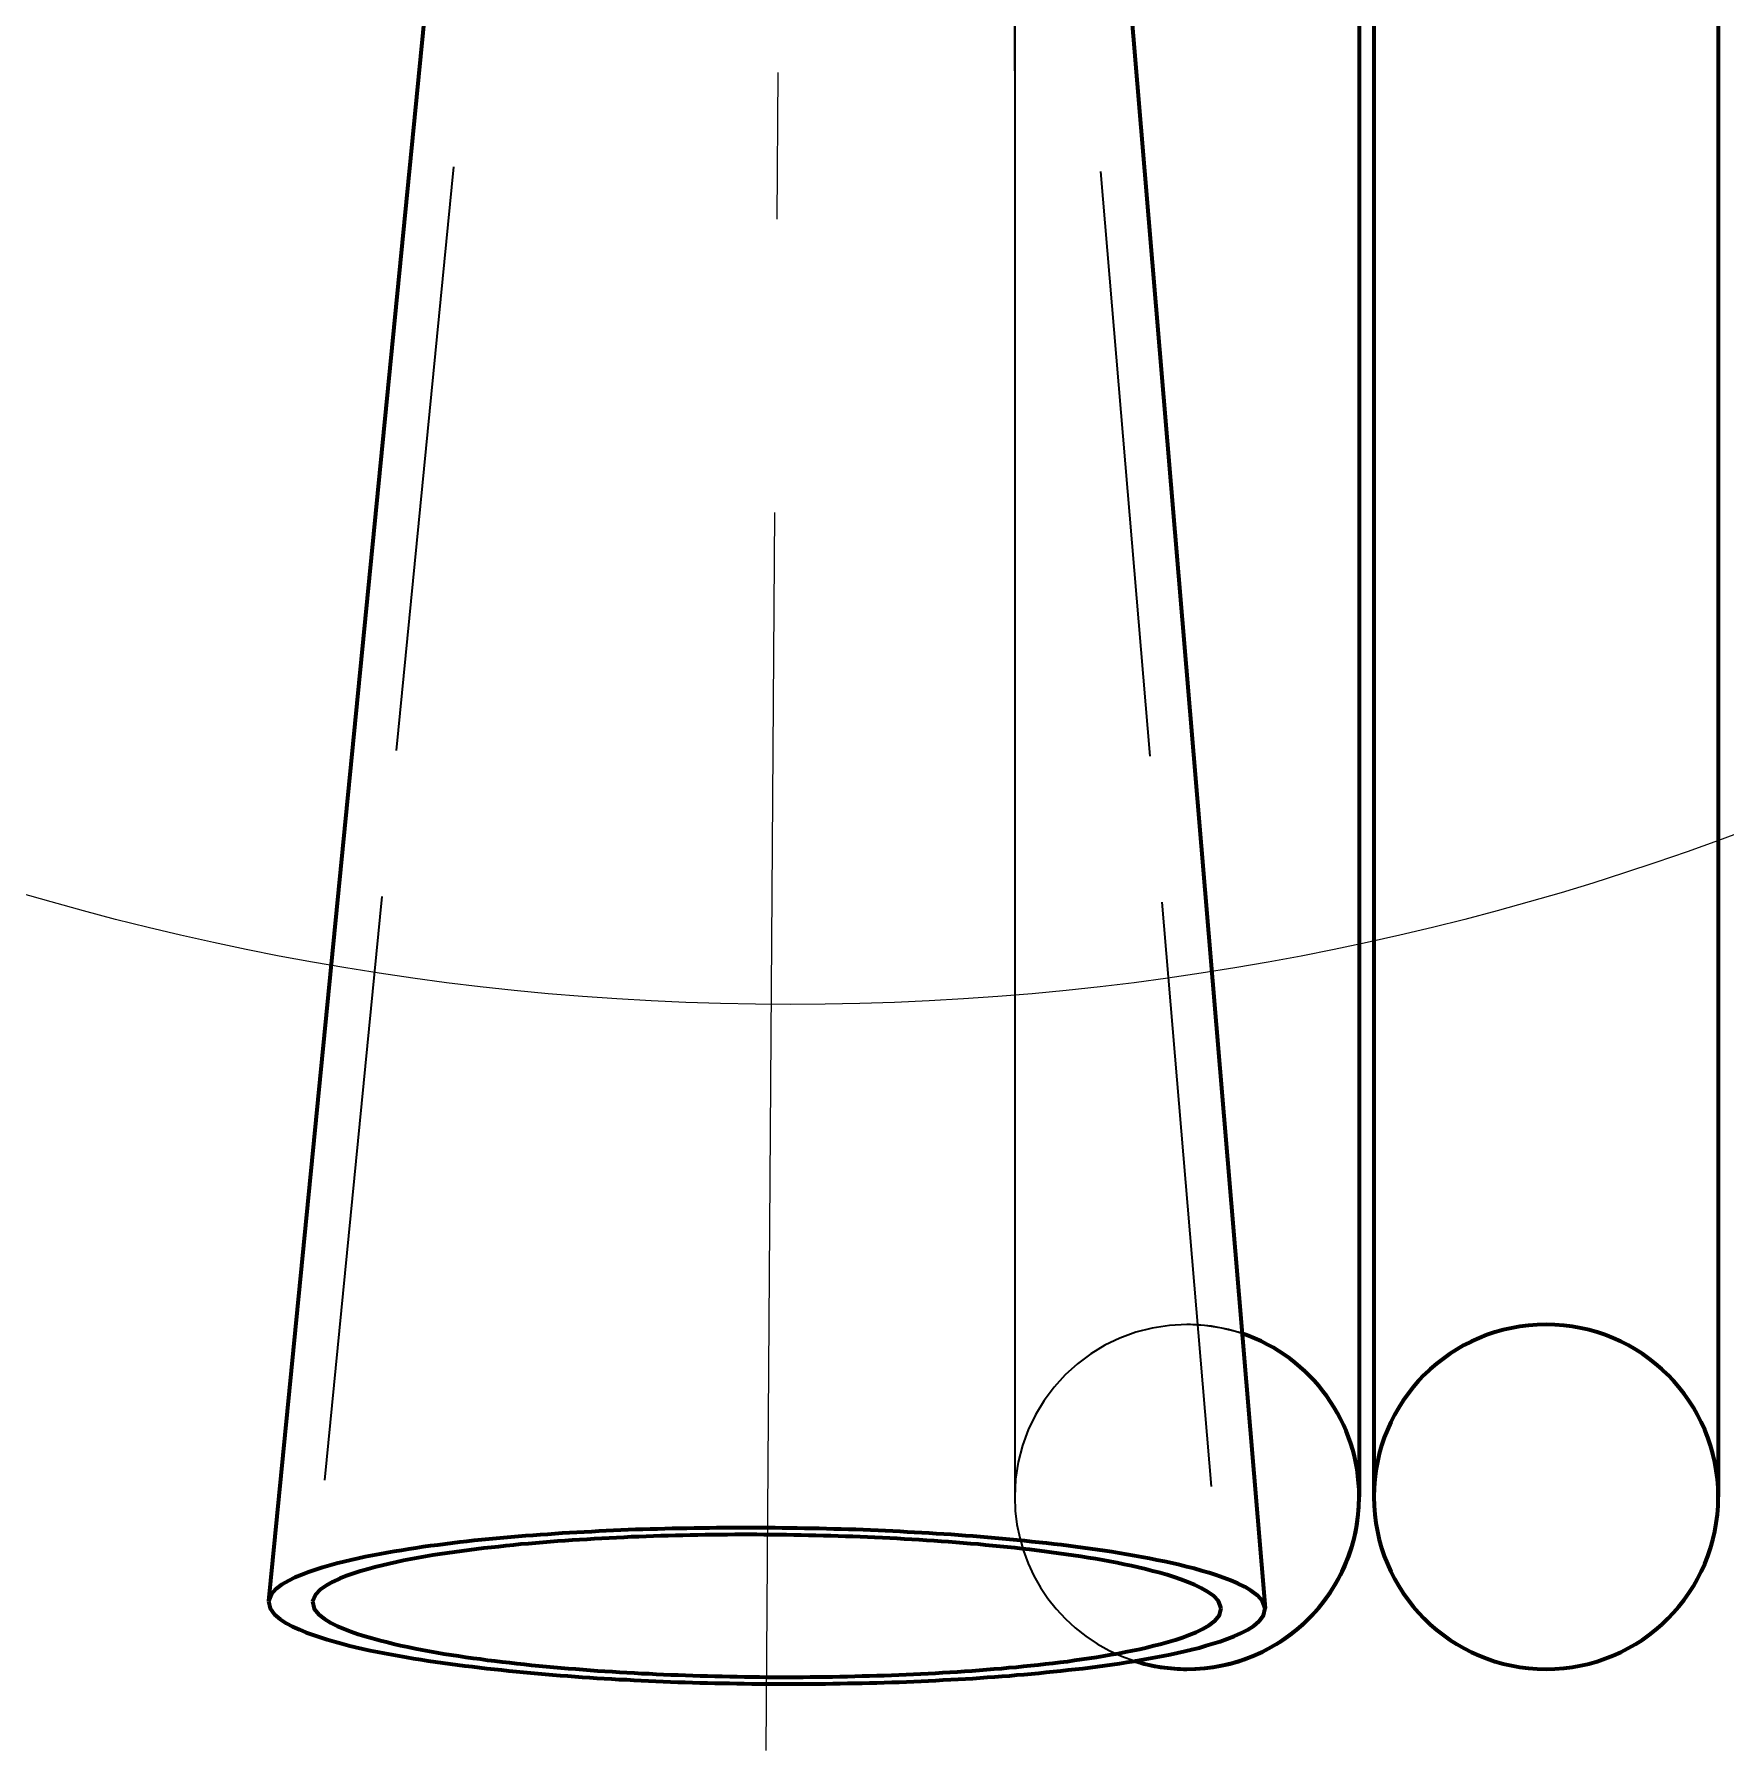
# Model space of a CAD drawing. Header units: millimetres. Extents: x 0 to 2382, y 0 to 420.
# Drawn here: x 257.62 to 269.16, y 219.04 to 230.75 of the extents above; entities that cross this region are included whole.
import ezdxf

# ---------------------------------------------------------------- set-up
doc = ezdxf.new("R2010")
doc.units = ezdxf.units.MM
doc.linetypes.add('IRAM-E-TRAZOS', pattern=[5, 4, -1])
doc.linetypes.add('IRAM-F-TRAZO-PUNTO', pattern=[20, 15, -2, 1, -2])
for name, color, linetype, lineweight in [('01-VISIBLE', 7, 'CONTINUOUS', 70), ('02-OCULTA', 4, 'IRAM-E-TRAZOS', 35), ('03-EJE', 1, 'IRAM-F-TRAZO-PUNTO', 18), ('08-FINA', 5, 'CONTINUOUS', 18)]:
    doc.layers.add(name, color=color, linetype=linetype, lineweight=lineweight)

msp = doc.modelspace()

# ---------------------------------------------------------------- linework, layer by layer
at = {"layer": '01-VISIBLE'}
for p, q in [((261.161, 239.801), (259.221, 220.064)), ((264.36, 239.778), (266.02, 220.016)), ((266.662, 234.317), (266.662, 230.5)), ((266.762, 234.007), (266.762, 230.5)), ((269.112, 234.007), (269.112, 230.5))]:
    msp.add_line(p, q, dxfattribs=at)
for points in [[(266.662, 230.5), (266.662, 230.45), (266.662, 230.4), (266.662, 230.35), (266.662, 230.299), (266.662, 230.249), (266.662, 230.199), (266.662, 230.149), (266.662, 230.099), (266.662, 230.049), (266.662, 229.999), (266.662, 229.949), (266.662, 229.898), (266.662, 229.848), (266.662, 229.798), (266.662, 229.748), (266.662, 229.698), (266.662, 229.648), (266.662, 229.598), (266.662, 229.548), (266.662, 229.497), (266.662, 229.447), (266.662, 229.397), (266.662, 229.347), (266.662, 229.297), (266.662, 229.247), (266.662, 229.197), (266.662, 229.147), (266.662, 229.096), (266.662, 229.046), (266.662, 228.996), (266.662, 228.946), (266.662, 228.896), (266.662, 228.846), (266.662, 228.796), (266.662, 228.746), (266.662, 228.695), (266.662, 228.645), (266.662, 228.595), (266.662, 228.545), (266.662, 228.495), (266.662, 228.445), (266.662, 228.395), (266.662, 228.345), (266.662, 228.294), (266.662, 228.244), (266.662, 228.194), (266.662, 228.144), (266.662, 228.094), (266.662, 228.044), (266.662, 227.994), (266.662, 227.944), (266.662, 227.893), (266.662, 227.843), (266.662, 227.793), (266.662, 227.743), (266.662, 227.693), (266.662, 227.643), (266.662, 227.593), (266.662, 227.543), (266.662, 227.492), (266.662, 227.442), (266.662, 227.392), (266.662, 227.342), (266.662, 227.292), (266.662, 227.242), (266.662, 227.192), (266.662, 227.142), (266.662, 227.091), (266.662, 227.041), (266.662, 226.991), (266.662, 226.941), (266.662, 226.891), (266.662, 226.841), (266.662, 226.791), (266.662, 226.741), (266.662, 226.69), (266.662, 226.64), (266.662, 226.59), (266.662, 226.54), (266.662, 226.49), (266.662, 226.44), (266.662, 226.39), (266.662, 226.34), (266.662, 226.289), (266.662, 226.239), (266.662, 226.189), (266.662, 226.139), (266.662, 226.089), (266.662, 226.039), (266.662, 225.989), (266.662, 225.939), (266.662, 225.888), (266.662, 225.838), (266.662, 225.788), (266.662, 225.738), (266.662, 225.688), (266.662, 225.638), (266.662, 225.588), (266.662, 225.538), (266.662, 225.487), (266.662, 225.437), (266.662, 225.387), (266.662, 225.337), (266.662, 225.287), (266.662, 225.237), (266.662, 225.187), (266.662, 225.137), (266.662, 225.086), (266.662, 225.036), (266.662, 224.986), (266.662, 224.936), (266.662, 224.886), (266.662, 224.836), (266.662, 224.786), (266.662, 224.736), (266.662, 224.685), (266.662, 224.635), (266.662, 224.585), (266.662, 224.535), (266.662, 224.485), (266.662, 224.435), (266.662, 224.385), (266.662, 224.335), (266.662, 224.284), (266.662, 224.234), (266.662, 224.184), (266.662, 224.134), (266.662, 224.084), (266.662, 224.034), (266.662, 223.984), (266.662, 223.934), (266.662, 223.883), (266.662, 223.833), (266.662, 223.783), (266.662, 223.733), (266.662, 223.683), (266.662, 223.633), (266.662, 223.583), (266.662, 223.533), (266.662, 223.482), (266.662, 223.432), (266.662, 223.382), (266.662, 223.332), (266.662, 223.282), (266.662, 223.232), (266.662, 223.182), (266.662, 223.132), (266.662, 223.081), (266.662, 223.031), (266.662, 222.981), (266.662, 222.931), (266.662, 222.881), (266.662, 222.831), (266.662, 222.781), (266.662, 222.731), (266.662, 222.68), (266.662, 222.63), (266.662, 222.58), (266.662, 222.53), (266.662, 222.48), (266.662, 222.43), (266.662, 222.38), (266.662, 222.33), (266.662, 222.279), (266.662, 222.229), (266.662, 222.179), (266.662, 222.129), (266.662, 222.079), (266.662, 222.029), (266.662, 221.979), (266.662, 221.929), (266.662, 221.878), (266.662, 221.828), (266.662, 221.778), (266.662, 221.728), (266.662, 221.678), (266.662, 221.628), (266.662, 221.578), (266.662, 221.528), (266.662, 221.477), (266.662, 221.427), (266.662, 221.377), (266.662, 221.327), (266.662, 221.277), (266.662, 221.227), (266.662, 221.177), (266.662, 221.127), (266.662, 221.076), (266.662, 221.026), (266.662, 220.976), (266.662, 220.926), (266.662, 220.876), (266.662, 220.826), (266.662, 220.776)], [(266.762, 230.5), (266.762, 230.45), (266.762, 230.4), (266.762, 230.35), (266.762, 230.299), (266.762, 230.249), (266.762, 230.199), (266.762, 230.149), (266.762, 230.099), (266.762, 230.049), (266.762, 229.999), (266.762, 229.949), (266.762, 229.898), (266.762, 229.848), (266.762, 229.798), (266.762, 229.748), (266.762, 229.698), (266.762, 229.648), (266.762, 229.598), (266.762, 229.548), (266.762, 229.497), (266.762, 229.447), (266.762, 229.397), (266.762, 229.347), (266.762, 229.297), (266.762, 229.247), (266.762, 229.197), (266.762, 229.147), (266.762, 229.096), (266.762, 229.046), (266.762, 228.996), (266.762, 228.946), (266.762, 228.896), (266.762, 228.846), (266.762, 228.796), (266.762, 228.746), (266.762, 228.695), (266.762, 228.645), (266.762, 228.595), (266.762, 228.545), (266.762, 228.495), (266.762, 228.445), (266.762, 228.395), (266.762, 228.345), (266.762, 228.294), (266.762, 228.244), (266.762, 228.194), (266.762, 228.144), (266.762, 228.094), (266.762, 228.044), (266.762, 227.994), (266.762, 227.944), (266.762, 227.893), (266.762, 227.843), (266.762, 227.793), (266.762, 227.743), (266.762, 227.693), (266.762, 227.643), (266.762, 227.593), (266.762, 227.543), (266.762, 227.492), (266.762, 227.442), (266.762, 227.392), (266.762, 227.342), (266.762, 227.292), (266.762, 227.242), (266.762, 227.192), (266.762, 227.142), (266.762, 227.091), (266.762, 227.041), (266.762, 226.991), (266.762, 226.941), (266.762, 226.891), (266.762, 226.841), (266.762, 226.791), (266.762, 226.741), (266.762, 226.69), (266.762, 226.64), (266.762, 226.59), (266.762, 226.54), (266.762, 226.49), (266.762, 226.44), (266.762, 226.39), (266.762, 226.34), (266.762, 226.289), (266.762, 226.239), (266.762, 226.189), (266.762, 226.139), (266.762, 226.089), (266.762, 226.039), (266.762, 225.989), (266.762, 225.939), (266.762, 225.888), (266.762, 225.838), (266.762, 225.788), (266.762, 225.738), (266.762, 225.688), (266.762, 225.638), (266.762, 225.588), (266.762, 225.538), (266.762, 225.487), (266.762, 225.437), (266.762, 225.387), (266.762, 225.337), (266.762, 225.287), (266.762, 225.237), (266.762, 225.187), (266.762, 225.137), (266.762, 225.086), (266.762, 225.036), (266.762, 224.986), (266.762, 224.936), (266.762, 224.886), (266.762, 224.836), (266.762, 224.786), (266.762, 224.736), (266.762, 224.685), (266.762, 224.635), (266.762, 224.585), (266.762, 224.535), (266.762, 224.485), (266.762, 224.435), (266.762, 224.385), (266.762, 224.335), (266.762, 224.284), (266.762, 224.234), (266.762, 224.184), (266.762, 224.134), (266.762, 224.084), (266.762, 224.034), (266.762, 223.984), (266.762, 223.934), (266.762, 223.883), (266.762, 223.833), (266.762, 223.783), (266.762, 223.733), (266.762, 223.683), (266.762, 223.633), (266.762, 223.583), (266.762, 223.533), (266.762, 223.482), (266.762, 223.432), (266.762, 223.382), (266.762, 223.332), (266.762, 223.282), (266.762, 223.232), (266.762, 223.182), (266.762, 223.132), (266.762, 223.081), (266.762, 223.031), (266.762, 222.981), (266.762, 222.931), (266.762, 222.881), (266.762, 222.831), (266.762, 222.781), (266.762, 222.731), (266.762, 222.68), (266.762, 222.63), (266.762, 222.58), (266.762, 222.53), (266.762, 222.48), (266.762, 222.43), (266.762, 222.38), (266.762, 222.33), (266.762, 222.279), (266.762, 222.229), (266.762, 222.179), (266.762, 222.129), (266.762, 222.079), (266.762, 222.029), (266.762, 221.979), (266.762, 221.929), (266.762, 221.878), (266.762, 221.828), (266.762, 221.778), (266.762, 221.728), (266.762, 221.678), (266.762, 221.628), (266.762, 221.578), (266.762, 221.528), (266.762, 221.477), (266.762, 221.427), (266.762, 221.377), (266.762, 221.327), (266.762, 221.277), (266.762, 221.227), (266.762, 221.177), (266.762, 221.127), (266.762, 221.076), (266.762, 221.026), (266.762, 220.976), (266.762, 220.926), (266.762, 220.876), (266.762, 220.826), (266.762, 220.776)], [(269.112, 230.5), (269.112, 230.45), (269.112, 230.4), (269.112, 230.35), (269.112, 230.299), (269.112, 230.249), (269.112, 230.199), (269.112, 230.149), (269.112, 230.099), (269.112, 230.049), (269.112, 229.999), (269.112, 229.949), (269.112, 229.898), (269.112, 229.848), (269.112, 229.798), (269.112, 229.748), (269.112, 229.698), (269.112, 229.648), (269.112, 229.598), (269.112, 229.548), (269.112, 229.497), (269.112, 229.447), (269.112, 229.397), (269.112, 229.347), (269.112, 229.297), (269.112, 229.247), (269.112, 229.197), (269.112, 229.147), (269.112, 229.096), (269.112, 229.046), (269.112, 228.996), (269.112, 228.946), (269.112, 228.896), (269.112, 228.846), (269.112, 228.796), (269.112, 228.746), (269.112, 228.695), (269.112, 228.645), (269.112, 228.595), (269.112, 228.545), (269.112, 228.495), (269.112, 228.445), (269.112, 228.395), (269.112, 228.345), (269.112, 228.294), (269.112, 228.244), (269.112, 228.194), (269.112, 228.144), (269.112, 228.094), (269.112, 228.044), (269.112, 227.994), (269.112, 227.944), (269.112, 227.893), (269.112, 227.843), (269.112, 227.793), (269.112, 227.743), (269.112, 227.693), (269.112, 227.643), (269.112, 227.593), (269.112, 227.543), (269.112, 227.492), (269.112, 227.442), (269.112, 227.392), (269.112, 227.342), (269.112, 227.292), (269.112, 227.242), (269.112, 227.192), (269.112, 227.142), (269.112, 227.091), (269.112, 227.041), (269.112, 226.991), (269.112, 226.941), (269.112, 226.891), (269.112, 226.841), (269.112, 226.791), (269.112, 226.741), (269.112, 226.69), (269.112, 226.64), (269.112, 226.59), (269.112, 226.54), (269.112, 226.49), (269.112, 226.44), (269.112, 226.39), (269.112, 226.34), (269.112, 226.289), (269.112, 226.239), (269.112, 226.189), (269.112, 226.139), (269.112, 226.089), (269.112, 226.039), (269.112, 225.989), (269.112, 225.939), (269.112, 225.888), (269.112, 225.838), (269.112, 225.788), (269.112, 225.738), (269.112, 225.688), (269.112, 225.638), (269.112, 225.588), (269.112, 225.538), (269.112, 225.487), (269.112, 225.437), (269.112, 225.387), (269.112, 225.337), (269.112, 225.287), (269.112, 225.237), (269.112, 225.187), (269.112, 225.137), (269.112, 225.086), (269.112, 225.036), (269.112, 224.986), (269.112, 224.936), (269.112, 224.886), (269.112, 224.836), (269.112, 224.786), (269.112, 224.736), (269.112, 224.685), (269.112, 224.635), (269.112, 224.585), (269.112, 224.535), (269.112, 224.485), (269.112, 224.435), (269.112, 224.385), (269.112, 224.335), (269.112, 224.284), (269.112, 224.234), (269.112, 224.184), (269.112, 224.134), (269.112, 224.084), (269.112, 224.034), (269.112, 223.984), (269.112, 223.934), (269.112, 223.883), (269.112, 223.833), (269.112, 223.783), (269.112, 223.733), (269.112, 223.683), (269.112, 223.633), (269.112, 223.583), (269.112, 223.533), (269.112, 223.482), (269.112, 223.432), (269.112, 223.382), (269.112, 223.332), (269.112, 223.282), (269.112, 223.232), (269.112, 223.182), (269.112, 223.132), (269.112, 223.081), (269.112, 223.031), (269.112, 222.981), (269.112, 222.931), (269.112, 222.881), (269.112, 222.831), (269.112, 222.781), (269.112, 222.731), (269.112, 222.68), (269.112, 222.63), (269.112, 222.58), (269.112, 222.53), (269.112, 222.48), (269.112, 222.43), (269.112, 222.38), (269.112, 222.33), (269.112, 222.279), (269.112, 222.229), (269.112, 222.179), (269.112, 222.129), (269.112, 222.079), (269.112, 222.029), (269.112, 221.979), (269.112, 221.929), (269.112, 221.878), (269.112, 221.828), (269.112, 221.778), (269.112, 221.728), (269.112, 221.678), (269.112, 221.628), (269.112, 221.578), (269.112, 221.528), (269.112, 221.477), (269.112, 221.427), (269.112, 221.377), (269.112, 221.327), (269.112, 221.277), (269.112, 221.227), (269.112, 221.177), (269.112, 221.127), (269.112, 221.076), (269.112, 221.026), (269.112, 220.976), (269.112, 220.926), (269.112, 220.876), (269.112, 220.826), (269.112, 220.776)], [(265.025, 220.392), (264.975, 220.4), (264.926, 220.407), (264.876, 220.415), (264.827, 220.422), (264.777, 220.429), (264.727, 220.435), (264.678, 220.442), (264.628, 220.448), (264.578, 220.454), (264.528, 220.46), (264.478, 220.465), (264.429, 220.47), (264.379, 220.476), (264.329, 220.481), (264.279, 220.485), (264.229, 220.49), (264.179, 220.494), (264.129, 220.499), (264.079, 220.503), (264.029, 220.507), (263.979, 220.511), (263.929, 220.514), (263.879, 220.518), (263.829, 220.521), (263.779, 220.524), (263.729, 220.528), (263.679, 220.531), (263.629, 220.533), (263.579, 220.536), (263.529, 220.539), (263.479, 220.541), (263.429, 220.543), (263.379, 220.546), (263.328, 220.548), (263.278, 220.55), (263.228, 220.552), (263.178, 220.553), (263.128, 220.555), (263.078, 220.556), (263.028, 220.558), (262.978, 220.559), (262.928, 220.56), (262.877, 220.561), (262.827, 220.562), (262.777, 220.563), (262.727, 220.563), (262.677, 220.564), (262.627, 220.564), (262.577, 220.565), (262.527, 220.565), (262.476, 220.565), (262.426, 220.565), (262.376, 220.565), (262.326, 220.564), (262.276, 220.564), (262.226, 220.563), (262.176, 220.563), (262.125, 220.562), (262.075, 220.561), (262.025, 220.56), (261.975, 220.559), (261.925, 220.558), (261.875, 220.556), (261.825, 220.555), (261.775, 220.553), (261.725, 220.552), (261.674, 220.55), (261.624, 220.548), (261.574, 220.546), (261.524, 220.543), (261.474, 220.541), (261.424, 220.538), (261.374, 220.536), (261.324, 220.533), (261.274, 220.53), (261.224, 220.527), (261.174, 220.524), (261.124, 220.52), (261.074, 220.517), (261.024, 220.513), (260.974, 220.509), (260.924, 220.505), (260.874, 220.501), (260.824, 220.496), (260.774, 220.492), (260.724, 220.487), (260.674, 220.482), (260.624, 220.477), (260.574, 220.471), (260.525, 220.466), (260.475, 220.46), (260.425, 220.454), (260.375, 220.447), (260.326, 220.441), (260.276, 220.434), (260.226, 220.426), (260.177, 220.419), (260.127, 220.411), (260.078, 220.403), (260.028, 220.394), (259.979, 220.385), (259.93, 220.376), (259.881, 220.366), (259.832, 220.356), (259.783, 220.345), (259.734, 220.333), (259.685, 220.321), (259.637, 220.308), (259.589, 220.294), (259.541, 220.279), (259.494, 220.263), (259.447, 220.245), (259.401, 220.225), (259.356, 220.203), (259.312, 220.178), (259.272, 220.148), (259.239, 220.11), (259.221, 220.064)], [(264.813, 220.36), (264.763, 220.368), (264.713, 220.376), (264.663, 220.383), (264.613, 220.39), (264.563, 220.397), (264.514, 220.403), (264.463, 220.41), (264.413, 220.416), (264.363, 220.421), (264.313, 220.427), (264.263, 220.432), (264.213, 220.438), (264.163, 220.442), (264.113, 220.447), (264.062, 220.452), (264.012, 220.456), (263.962, 220.46), (263.912, 220.464), (263.861, 220.468), (263.811, 220.472), (263.761, 220.476), (263.711, 220.479), (263.66, 220.482), (263.61, 220.485), (263.56, 220.488), (263.509, 220.491), (263.459, 220.494), (263.409, 220.496), (263.358, 220.498), (263.308, 220.501), (263.258, 220.503), (263.207, 220.505), (263.157, 220.506), (263.106, 220.508), (263.056, 220.51), (263.006, 220.511), (262.955, 220.512), (262.905, 220.513), (262.854, 220.514), (262.804, 220.515), (262.754, 220.516), (262.703, 220.517), (262.653, 220.517), (262.602, 220.517), (262.552, 220.518), (262.502, 220.518), (262.451, 220.518), (262.401, 220.518), (262.35, 220.517), (262.3, 220.517), (262.249, 220.516), (262.199, 220.516), (262.149, 220.515), (262.098, 220.514), (262.048, 220.513), (261.997, 220.512), (261.947, 220.51), (261.897, 220.509), (261.846, 220.507), (261.796, 220.506), (261.746, 220.504), (261.695, 220.502), (261.645, 220.499), (261.594, 220.497), (261.544, 220.495), (261.494, 220.492), (261.443, 220.489), (261.393, 220.486), (261.343, 220.483), (261.293, 220.48), (261.242, 220.476), (261.192, 220.473), (261.142, 220.469), (261.091, 220.465), (261.041, 220.461), (260.991, 220.456), (260.941, 220.452), (260.891, 220.447), (260.84, 220.442), (260.79, 220.436), (260.74, 220.431), (260.69, 220.425), (260.64, 220.419), (260.59, 220.413), (260.54, 220.406), (260.49, 220.399), (260.44, 220.392), (260.39, 220.385), (260.341, 220.377), (260.291, 220.368), (260.241, 220.36), (260.192, 220.35), (260.142, 220.341), (260.093, 220.33), (260.044, 220.32), (259.995, 220.308), (259.946, 220.296), (259.897, 220.283), (259.849, 220.268), (259.801, 220.253), (259.753, 220.236), (259.706, 220.218), (259.66, 220.197), (259.616, 220.172), (259.575, 220.144), (259.54, 220.107), (259.521, 220.061)], [(265.721, 220.017), (265.703, 220.064), (265.669, 220.1), (265.628, 220.129), (265.584, 220.154), (265.539, 220.176), (265.493, 220.195), (265.446, 220.213), (265.399, 220.229), (265.351, 220.243), (265.303, 220.257), (265.254, 220.27), (265.206, 220.282), (265.157, 220.294), (265.108, 220.305), (265.059, 220.315), (265.01, 220.325), (264.961, 220.334), (264.912, 220.343), (264.862, 220.352), (264.813, 220.36)], [(266.02, 220.016), (266.002, 220.064), (265.967, 220.103), (265.926, 220.135), (265.881, 220.161), (265.834, 220.184), (265.786, 220.205), (265.737, 220.224), (265.687, 220.241), (265.638, 220.257), (265.587, 220.272), (265.537, 220.286), (265.486, 220.299), (265.436, 220.311), (265.385, 220.323), (265.334, 220.334), (265.282, 220.345), (265.231, 220.355), (265.18, 220.365), (265.128, 220.374), (265.077, 220.383), (265.025, 220.392)], [(259.221, 220.064), (259.231, 220.015), (259.26, 219.975), (259.299, 219.942), (259.341, 219.915), (259.385, 219.891), (259.431, 219.87), (259.478, 219.851), (259.525, 219.834), (259.573, 219.818), (259.621, 219.803), (259.669, 219.789), (259.718, 219.776), (259.766, 219.763), (259.815, 219.751), (259.864, 219.74), (259.913, 219.729), (259.963, 219.719), (260.012, 219.709), (260.061, 219.7), (260.111, 219.691), (260.161, 219.682), (260.21, 219.674), (260.26, 219.666), (260.31, 219.658), (260.359, 219.651), (260.409, 219.644), (260.459, 219.637), (260.509, 219.63), (260.559, 219.624), (260.609, 219.618), (260.659, 219.612), (260.709, 219.606), (260.759, 219.6), (260.809, 219.595), (260.859, 219.59), (260.909, 219.585), (260.959, 219.58), (261.009, 219.575), (261.059, 219.571), (261.109, 219.566), (261.159, 219.562), (261.21, 219.558), (261.26, 219.554), (261.31, 219.551), (261.36, 219.547), (261.41, 219.544), (261.461, 219.54), (261.511, 219.537), (261.561, 219.534), (261.611, 219.531), (261.662, 219.529), (261.712, 219.526), (261.762, 219.524), (261.812, 219.521), (261.863, 219.519), (261.913, 219.517), (261.963, 219.515), (262.013, 219.513), (262.064, 219.512), (262.114, 219.51), (262.164, 219.508), (262.215, 219.507), (262.265, 219.506), (262.315, 219.505), (262.366, 219.504), (262.416, 219.503), (262.466, 219.502), (262.517, 219.501), (262.567, 219.501), (262.617, 219.501), (262.668, 219.5), (262.718, 219.5), (262.768, 219.5), (262.818, 219.5), (262.869, 219.5), (262.919, 219.501), (262.969, 219.501), (263.02, 219.501), (263.07, 219.502), (263.12, 219.503), (263.171, 219.504), (263.221, 219.505), (263.271, 219.506), (263.322, 219.507), (263.372, 219.508), (263.422, 219.51), (263.473, 219.512), (263.523, 219.513), (263.573, 219.515), (263.623, 219.517), (263.674, 219.519), (263.724, 219.522), (263.774, 219.524), (263.824, 219.527), (263.875, 219.529), (263.925, 219.532), (263.975, 219.535), (264.025, 219.538), (264.076, 219.542), (264.126, 219.545), (264.176, 219.549), (264.226, 219.552), (264.276, 219.556), (264.327, 219.561), (264.377, 219.565), (264.427, 219.569), (264.477, 219.574), (264.527, 219.579), (264.577, 219.584), (264.627, 219.589), (264.677, 219.595), (264.727, 219.6), (264.777, 219.606), (264.827, 219.613), (264.877, 219.619), (264.927, 219.626), (264.977, 219.633), (265.026, 219.64), (265.076, 219.648), (265.126, 219.656), (265.175, 219.664), (265.225, 219.673), (265.275, 219.682), (265.324, 219.691), (265.373, 219.701), (265.422, 219.712), (265.472, 219.723), (265.52, 219.735), (265.569, 219.747), (265.618, 219.761), (265.666, 219.775), (265.714, 219.79), (265.761, 219.807), (265.808, 219.825), (265.854, 219.846), (265.899, 219.869), (265.942, 219.895), (265.98, 219.927), (266.01, 219.967), (266.02, 220.016)], [(259.521, 220.061), (259.532, 220.013), (259.563, 219.974), (259.602, 219.943), (259.645, 219.917), (259.69, 219.894), (259.736, 219.875), (259.783, 219.857), (259.831, 219.84), (259.878, 219.825), (259.927, 219.811), (259.975, 219.798), (260.024, 219.786), (260.073, 219.774), (260.121, 219.763), (260.171, 219.752), (260.22, 219.742), (260.269, 219.733), (260.318, 219.724), (260.368, 219.715), (260.417, 219.706), (260.467, 219.698), (260.516, 219.691), (260.566, 219.683), (260.616, 219.676), (260.665, 219.67), (260.715, 219.663), (260.765, 219.657), (260.815, 219.651), (260.865, 219.645), (260.914, 219.639), (260.964, 219.634), (261.014, 219.629), (261.064, 219.624), (261.114, 219.619), (261.164, 219.614), (261.214, 219.61), (261.264, 219.606), (261.314, 219.602), (261.364, 219.598), (261.414, 219.594), (261.464, 219.59), (261.514, 219.587), (261.564, 219.584), (261.615, 219.581), (261.665, 219.578), (261.715, 219.575), (261.765, 219.572), (261.815, 219.57), (261.865, 219.567), (261.915, 219.565), (261.965, 219.563), (262.015, 219.561), (262.066, 219.559), (262.116, 219.557), (262.166, 219.556), (262.216, 219.554), (262.266, 219.553), (262.316, 219.552), (262.367, 219.551), (262.417, 219.55), (262.467, 219.549), (262.517, 219.548), (262.567, 219.548), (262.618, 219.547), (262.668, 219.547), (262.718, 219.547), (262.768, 219.547), (262.818, 219.547), (262.868, 219.547), (262.919, 219.548), (262.969, 219.548), (263.019, 219.549), (263.069, 219.549), (263.119, 219.55), (263.17, 219.551), (263.22, 219.552), (263.27, 219.554), (263.32, 219.555), (263.37, 219.557), (263.42, 219.558), (263.47, 219.56), (263.521, 219.562), (263.571, 219.564), (263.621, 219.566), (263.671, 219.569), (263.721, 219.571), (263.771, 219.574), (263.821, 219.577), (263.871, 219.58), (263.922, 219.583), (263.972, 219.587), (264.022, 219.59), (264.072, 219.594), (264.122, 219.598), (264.172, 219.602), (264.222, 219.606), (264.272, 219.611), (264.322, 219.615), (264.372, 219.62), (264.422, 219.625), (264.471, 219.631), (264.521, 219.636), (264.571, 219.642), (264.621, 219.648), (264.671, 219.654), (264.72, 219.661), (264.77, 219.668), (264.82, 219.675), (264.869, 219.683), (264.919, 219.691), (264.968, 219.7), (265.018, 219.708), (265.067, 219.718), (265.116, 219.728), (265.165, 219.738), (265.214, 219.749), (265.263, 219.761), (265.312, 219.773), (265.36, 219.787), (265.408, 219.801), (265.456, 219.817), (265.503, 219.834), (265.549, 219.853), (265.595, 219.875), (265.638, 219.9), (265.678, 219.931), (265.709, 219.969), (265.721, 220.017)]]:
    msp.add_lwpolyline(points, dxfattribs=at)
for centre, start, end in [((267.937, 220.776), 90, 180), ((267.937, 220.776), 0, 90), ((265.487, 220.776), 0, 71.3567), ((265.487, 220.776), -107.6864, 0), ((265.487, 220.776), -90, 0), ((265.487, 220.776), 0, 0.0022), ((267.937, 220.776), 180, -90), ((267.937, 220.776), 179.9978, 180), ((267.937, 220.776), 180, 0), ((267.937, 220.776), -90, 0), ((267.937, 220.776), 0, 0.0022), ((265.487, 220.776), -107.6864, -90)]:
    msp.add_arc(centre, 1.175, start, end, dxfattribs=at)
at = {"layer": '02-OCULTA'}
for p, q in [((261.46, 239.798), (259.521, 220.061)), ((264.06, 239.779), (265.721, 220.017)), ((264.312, 234.317), (264.312, 230.5)), ((264.312, 230.5), (264.312, 234.273)), ((266.662, 230.5), (266.662, 234.273)), ((266.762, 230.5), (266.762, 234.185)), ((269.112, 230.5), (269.112, 234.185))]:
    msp.add_line(p, q, dxfattribs=at)
for points in [[(264.312, 230.5), (264.312, 230.45), (264.312, 230.4), (264.312, 230.35), (264.312, 230.299), (264.312, 230.249), (264.312, 230.199), (264.312, 230.149), (264.312, 230.099), (264.312, 230.049), (264.312, 229.999), (264.312, 229.949), (264.312, 229.898), (264.312, 229.848), (264.312, 229.798), (264.312, 229.748), (264.312, 229.698), (264.312, 229.648), (264.312, 229.598), (264.312, 229.548), (264.312, 229.497), (264.312, 229.447), (264.312, 229.397), (264.312, 229.347), (264.312, 229.297), (264.312, 229.247), (264.312, 229.197), (264.312, 229.147), (264.312, 229.096), (264.312, 229.046), (264.312, 228.996), (264.312, 228.946), (264.312, 228.896), (264.312, 228.846), (264.312, 228.796), (264.312, 228.746), (264.312, 228.695), (264.312, 228.645), (264.312, 228.595), (264.312, 228.545), (264.312, 228.495), (264.312, 228.445), (264.312, 228.395), (264.312, 228.345), (264.312, 228.294), (264.312, 228.244), (264.312, 228.194), (264.312, 228.144), (264.312, 228.094), (264.312, 228.044), (264.312, 227.994), (264.312, 227.944), (264.312, 227.893), (264.312, 227.843), (264.312, 227.793), (264.312, 227.743), (264.312, 227.693), (264.312, 227.643), (264.312, 227.593), (264.312, 227.543), (264.312, 227.492), (264.312, 227.442), (264.312, 227.392), (264.312, 227.342), (264.312, 227.292), (264.312, 227.242), (264.312, 227.192), (264.312, 227.142), (264.312, 227.091), (264.312, 227.041), (264.312, 226.991), (264.312, 226.941), (264.312, 226.891), (264.312, 226.841), (264.312, 226.791), (264.312, 226.741), (264.312, 226.69), (264.312, 226.64), (264.312, 226.59), (264.312, 226.54), (264.312, 226.49), (264.312, 226.44), (264.312, 226.39), (264.312, 226.34), (264.312, 226.289), (264.312, 226.239), (264.312, 226.189), (264.312, 226.139), (264.312, 226.089), (264.312, 226.039), (264.312, 225.989), (264.312, 225.939), (264.312, 225.888), (264.312, 225.838), (264.312, 225.788), (264.312, 225.738), (264.312, 225.688), (264.312, 225.638), (264.312, 225.588), (264.312, 225.538), (264.312, 225.487), (264.312, 225.437), (264.312, 225.387), (264.312, 225.337), (264.312, 225.287), (264.312, 225.237), (264.312, 225.187), (264.312, 225.137), (264.312, 225.086), (264.312, 225.036), (264.312, 224.986), (264.312, 224.936), (264.312, 224.886), (264.312, 224.836), (264.312, 224.786), (264.312, 224.736), (264.312, 224.685), (264.312, 224.635), (264.312, 224.585), (264.312, 224.535), (264.312, 224.485), (264.312, 224.435), (264.312, 224.385), (264.312, 224.335), (264.312, 224.284), (264.312, 224.234), (264.312, 224.184), (264.312, 224.134), (264.312, 224.084), (264.312, 224.034), (264.312, 223.984), (264.312, 223.934), (264.312, 223.883), (264.312, 223.833), (264.312, 223.783), (264.312, 223.733), (264.312, 223.683), (264.312, 223.633), (264.312, 223.583), (264.312, 223.533), (264.312, 223.482), (264.312, 223.432), (264.312, 223.382), (264.312, 223.332), (264.312, 223.282), (264.312, 223.232), (264.312, 223.182), (264.312, 223.132), (264.312, 223.081), (264.312, 223.031), (264.312, 222.981), (264.312, 222.931), (264.312, 222.881), (264.312, 222.831), (264.312, 222.781), (264.312, 222.731), (264.312, 222.68), (264.312, 222.63), (264.312, 222.58), (264.312, 222.53), (264.312, 222.48), (264.312, 222.43), (264.312, 222.38), (264.312, 222.33), (264.312, 222.279), (264.312, 222.229), (264.312, 222.179), (264.312, 222.129), (264.312, 222.079), (264.312, 222.029), (264.312, 221.979), (264.312, 221.929), (264.312, 221.878), (264.312, 221.828), (264.312, 221.778), (264.312, 221.728), (264.312, 221.678), (264.312, 221.628), (264.312, 221.578), (264.312, 221.528), (264.312, 221.477), (264.312, 221.427), (264.312, 221.377), (264.312, 221.327), (264.312, 221.277), (264.312, 221.227), (264.312, 221.177), (264.312, 221.127), (264.312, 221.076), (264.312, 221.026), (264.312, 220.976), (264.312, 220.926), (264.312, 220.876), (264.312, 220.826), (264.312, 220.776)], [(264.312, 230.5), (264.312, 230.45), (264.312, 230.4), (264.312, 230.35), (264.312, 230.299), (264.312, 230.249), (264.312, 230.199), (264.312, 230.149), (264.312, 230.099), (264.312, 230.049), (264.312, 229.999), (264.312, 229.949), (264.312, 229.898), (264.312, 229.848), (264.312, 229.798), (264.312, 229.748), (264.312, 229.698), (264.312, 229.648), (264.312, 229.598), (264.312, 229.548), (264.312, 229.497), (264.312, 229.447), (264.312, 229.397), (264.312, 229.347), (264.312, 229.297), (264.312, 229.247), (264.312, 229.197), (264.312, 229.147), (264.312, 229.096), (264.312, 229.046), (264.312, 228.996), (264.312, 228.946), (264.312, 228.896), (264.312, 228.846), (264.312, 228.796), (264.312, 228.746), (264.312, 228.695), (264.312, 228.645), (264.312, 228.595), (264.312, 228.545), (264.312, 228.495), (264.312, 228.445), (264.312, 228.395), (264.312, 228.345), (264.312, 228.294), (264.312, 228.244), (264.312, 228.194), (264.312, 228.144), (264.312, 228.094), (264.312, 228.044), (264.312, 227.994), (264.312, 227.944), (264.312, 227.893), (264.312, 227.843), (264.312, 227.793), (264.312, 227.743), (264.312, 227.693), (264.312, 227.643), (264.312, 227.593), (264.312, 227.543), (264.312, 227.492), (264.312, 227.442), (264.312, 227.392), (264.312, 227.342), (264.312, 227.292), (264.312, 227.242), (264.312, 227.192), (264.312, 227.142), (264.312, 227.091), (264.312, 227.041), (264.312, 226.991), (264.312, 226.941), (264.312, 226.891), (264.312, 226.841), (264.312, 226.791), (264.312, 226.741), (264.312, 226.69), (264.312, 226.64), (264.312, 226.59), (264.312, 226.54), (264.312, 226.49), (264.312, 226.44), (264.312, 226.39), (264.312, 226.34), (264.312, 226.289), (264.312, 226.239), (264.312, 226.189), (264.312, 226.139), (264.312, 226.089), (264.312, 226.039), (264.312, 225.989), (264.312, 225.939), (264.312, 225.888), (264.312, 225.838), (264.312, 225.788), (264.312, 225.738), (264.312, 225.688), (264.312, 225.638), (264.312, 225.588), (264.312, 225.538), (264.312, 225.487), (264.312, 225.437), (264.312, 225.387), (264.312, 225.337), (264.312, 225.287), (264.312, 225.237), (264.312, 225.187), (264.312, 225.137), (264.312, 225.086), (264.312, 225.036), (264.312, 224.986), (264.312, 224.936), (264.312, 224.886), (264.312, 224.836), (264.312, 224.786), (264.312, 224.736), (264.312, 224.685), (264.312, 224.635), (264.312, 224.585), (264.312, 224.535), (264.312, 224.485), (264.312, 224.435), (264.312, 224.385), (264.312, 224.335), (264.312, 224.284), (264.312, 224.234), (264.312, 224.184), (264.312, 224.134), (264.312, 224.084), (264.312, 224.034), (264.312, 223.984), (264.312, 223.934), (264.312, 223.883), (264.312, 223.833), (264.312, 223.783), (264.312, 223.733), (264.312, 223.683), (264.312, 223.633), (264.312, 223.583), (264.312, 223.533), (264.312, 223.482), (264.312, 223.432), (264.312, 223.382), (264.312, 223.332), (264.312, 223.282), (264.312, 223.232), (264.312, 223.182), (264.312, 223.132), (264.312, 223.081), (264.312, 223.031), (264.312, 222.981), (264.312, 222.931), (264.312, 222.881), (264.312, 222.831), (264.312, 222.781), (264.312, 222.731), (264.312, 222.68), (264.312, 222.63), (264.312, 222.58), (264.312, 222.53), (264.312, 222.48), (264.312, 222.43), (264.312, 222.38), (264.312, 222.33), (264.312, 222.279), (264.312, 222.229), (264.312, 222.179), (264.312, 222.129), (264.312, 222.079), (264.312, 222.029), (264.312, 221.979), (264.312, 221.929), (264.312, 221.878), (264.312, 221.828), (264.312, 221.778), (264.312, 221.728), (264.312, 221.678), (264.312, 221.628), (264.312, 221.578), (264.312, 221.528), (264.312, 221.477), (264.312, 221.427), (264.312, 221.377), (264.312, 221.327), (264.312, 221.277), (264.312, 221.227), (264.312, 221.177), (264.312, 221.127), (264.312, 221.076), (264.312, 221.026), (264.312, 220.976), (264.312, 220.926), (264.312, 220.876), (264.312, 220.826), (264.312, 220.776)], [(266.662, 230.5), (266.662, 230.45), (266.662, 230.4), (266.662, 230.35), (266.662, 230.299), (266.662, 230.249), (266.662, 230.199), (266.662, 230.149), (266.662, 230.099), (266.662, 230.049), (266.662, 229.999), (266.662, 229.949), (266.662, 229.898), (266.662, 229.848), (266.662, 229.798), (266.662, 229.748), (266.662, 229.698), (266.662, 229.648), (266.662, 229.598), (266.662, 229.548), (266.662, 229.497), (266.662, 229.447), (266.662, 229.397), (266.662, 229.347), (266.662, 229.297), (266.662, 229.247), (266.662, 229.197), (266.662, 229.147), (266.662, 229.096), (266.662, 229.046), (266.662, 228.996), (266.662, 228.946), (266.662, 228.896), (266.662, 228.846), (266.662, 228.796), (266.662, 228.746), (266.662, 228.695), (266.662, 228.645), (266.662, 228.595), (266.662, 228.545), (266.662, 228.495), (266.662, 228.445), (266.662, 228.395), (266.662, 228.345), (266.662, 228.294), (266.662, 228.244), (266.662, 228.194), (266.662, 228.144), (266.662, 228.094), (266.662, 228.044), (266.662, 227.994), (266.662, 227.944), (266.662, 227.893), (266.662, 227.843), (266.662, 227.793), (266.662, 227.743), (266.662, 227.693), (266.662, 227.643), (266.662, 227.593), (266.662, 227.543), (266.662, 227.492), (266.662, 227.442), (266.662, 227.392), (266.662, 227.342), (266.662, 227.292), (266.662, 227.242), (266.662, 227.192), (266.662, 227.142), (266.662, 227.091), (266.662, 227.041), (266.662, 226.991), (266.662, 226.941), (266.662, 226.891), (266.662, 226.841), (266.662, 226.791), (266.662, 226.741), (266.662, 226.69), (266.662, 226.64), (266.662, 226.59), (266.662, 226.54), (266.662, 226.49), (266.662, 226.44), (266.662, 226.39), (266.662, 226.34), (266.662, 226.289), (266.662, 226.239), (266.662, 226.189), (266.662, 226.139), (266.662, 226.089), (266.662, 226.039), (266.662, 225.989), (266.662, 225.939), (266.662, 225.888), (266.662, 225.838), (266.662, 225.788), (266.662, 225.738), (266.662, 225.688), (266.662, 225.638), (266.662, 225.588), (266.662, 225.538), (266.662, 225.487), (266.662, 225.437), (266.662, 225.387), (266.662, 225.337), (266.662, 225.287), (266.662, 225.237), (266.662, 225.187), (266.662, 225.137), (266.662, 225.086), (266.662, 225.036), (266.662, 224.986), (266.662, 224.936), (266.662, 224.886), (266.662, 224.836), (266.662, 224.786), (266.662, 224.736), (266.662, 224.685), (266.662, 224.635), (266.662, 224.585), (266.662, 224.535), (266.662, 224.485), (266.662, 224.435), (266.662, 224.385), (266.662, 224.335), (266.662, 224.284), (266.662, 224.234), (266.662, 224.184), (266.662, 224.134), (266.662, 224.084), (266.662, 224.034), (266.662, 223.984), (266.662, 223.934), (266.662, 223.883), (266.662, 223.833), (266.662, 223.783), (266.662, 223.733), (266.662, 223.683), (266.662, 223.633), (266.662, 223.583), (266.662, 223.533), (266.662, 223.482), (266.662, 223.432), (266.662, 223.382), (266.662, 223.332), (266.662, 223.282), (266.662, 223.232), (266.662, 223.182), (266.662, 223.132), (266.662, 223.081), (266.662, 223.031), (266.662, 222.981), (266.662, 222.931), (266.662, 222.881), (266.662, 222.831), (266.662, 222.781), (266.662, 222.731), (266.662, 222.68), (266.662, 222.63), (266.662, 222.58), (266.662, 222.53), (266.662, 222.48), (266.662, 222.43), (266.662, 222.38), (266.662, 222.33), (266.662, 222.279), (266.662, 222.229), (266.662, 222.179), (266.662, 222.129), (266.662, 222.079), (266.662, 222.029), (266.662, 221.979), (266.662, 221.929), (266.662, 221.878), (266.662, 221.828), (266.662, 221.778), (266.662, 221.728), (266.662, 221.678), (266.662, 221.628), (266.662, 221.578), (266.662, 221.528), (266.662, 221.477), (266.662, 221.427), (266.662, 221.377), (266.662, 221.327), (266.662, 221.277), (266.662, 221.227), (266.662, 221.177), (266.662, 221.127), (266.662, 221.076), (266.662, 221.026), (266.662, 220.976), (266.662, 220.926), (266.662, 220.876), (266.662, 220.826), (266.662, 220.776)], [(266.762, 230.5), (266.762, 230.45), (266.762, 230.4), (266.762, 230.35), (266.762, 230.299), (266.762, 230.249), (266.762, 230.199), (266.762, 230.149), (266.762, 230.099), (266.762, 230.049), (266.762, 229.999), (266.762, 229.949), (266.762, 229.898), (266.762, 229.848), (266.762, 229.798), (266.762, 229.748), (266.762, 229.698), (266.762, 229.648), (266.762, 229.598), (266.762, 229.548), (266.762, 229.497), (266.762, 229.447), (266.762, 229.397), (266.762, 229.347), (266.762, 229.297), (266.762, 229.247), (266.762, 229.197), (266.762, 229.147), (266.762, 229.096), (266.762, 229.046), (266.762, 228.996), (266.762, 228.946), (266.762, 228.896), (266.762, 228.846), (266.762, 228.796), (266.762, 228.746), (266.762, 228.695), (266.762, 228.645), (266.762, 228.595), (266.762, 228.545), (266.762, 228.495), (266.762, 228.445), (266.762, 228.395), (266.762, 228.345), (266.762, 228.294), (266.762, 228.244), (266.762, 228.194), (266.762, 228.144), (266.762, 228.094), (266.762, 228.044), (266.762, 227.994), (266.762, 227.944), (266.762, 227.893), (266.762, 227.843), (266.762, 227.793), (266.762, 227.743), (266.762, 227.693), (266.762, 227.643), (266.762, 227.593), (266.762, 227.543), (266.762, 227.492), (266.762, 227.442), (266.762, 227.392), (266.762, 227.342), (266.762, 227.292), (266.762, 227.242), (266.762, 227.192), (266.762, 227.142), (266.762, 227.091), (266.762, 227.041), (266.762, 226.991), (266.762, 226.941), (266.762, 226.891), (266.762, 226.841), (266.762, 226.791), (266.762, 226.741), (266.762, 226.69), (266.762, 226.64), (266.762, 226.59), (266.762, 226.54), (266.762, 226.49), (266.762, 226.44), (266.762, 226.39), (266.762, 226.34), (266.762, 226.289), (266.762, 226.239), (266.762, 226.189), (266.762, 226.139), (266.762, 226.089), (266.762, 226.039), (266.762, 225.989), (266.762, 225.939), (266.762, 225.888), (266.762, 225.838), (266.762, 225.788), (266.762, 225.738), (266.762, 225.688), (266.762, 225.638), (266.762, 225.588), (266.762, 225.538), (266.762, 225.487), (266.762, 225.437), (266.762, 225.387), (266.762, 225.337), (266.762, 225.287), (266.762, 225.237), (266.762, 225.187), (266.762, 225.137), (266.762, 225.086), (266.762, 225.036), (266.762, 224.986), (266.762, 224.936), (266.762, 224.886), (266.762, 224.836), (266.762, 224.786), (266.762, 224.736), (266.762, 224.685), (266.762, 224.635), (266.762, 224.585), (266.762, 224.535), (266.762, 224.485), (266.762, 224.435), (266.762, 224.385), (266.762, 224.335), (266.762, 224.284), (266.762, 224.234), (266.762, 224.184), (266.762, 224.134), (266.762, 224.084), (266.762, 224.034), (266.762, 223.984), (266.762, 223.934), (266.762, 223.883), (266.762, 223.833), (266.762, 223.783), (266.762, 223.733), (266.762, 223.683), (266.762, 223.633), (266.762, 223.583), (266.762, 223.533), (266.762, 223.482), (266.762, 223.432), (266.762, 223.382), (266.762, 223.332), (266.762, 223.282), (266.762, 223.232), (266.762, 223.182), (266.762, 223.132), (266.762, 223.081), (266.762, 223.031), (266.762, 222.981), (266.762, 222.931), (266.762, 222.881), (266.762, 222.831), (266.762, 222.781), (266.762, 222.731), (266.762, 222.68), (266.762, 222.63), (266.762, 222.58), (266.762, 222.53), (266.762, 222.48), (266.762, 222.43), (266.762, 222.38), (266.762, 222.33), (266.762, 222.279), (266.762, 222.229), (266.762, 222.179), (266.762, 222.129), (266.762, 222.079), (266.762, 222.029), (266.762, 221.979), (266.762, 221.929), (266.762, 221.878), (266.762, 221.828), (266.762, 221.778), (266.762, 221.728), (266.762, 221.678), (266.762, 221.628), (266.762, 221.578), (266.762, 221.528), (266.762, 221.477), (266.762, 221.427), (266.762, 221.377), (266.762, 221.327), (266.762, 221.277), (266.762, 221.227), (266.762, 221.177), (266.762, 221.127), (266.762, 221.076), (266.762, 221.026), (266.762, 220.976), (266.762, 220.926), (266.762, 220.876), (266.762, 220.826), (266.762, 220.776)], [(269.112, 230.5), (269.112, 230.45), (269.112, 230.4), (269.112, 230.35), (269.112, 230.299), (269.112, 230.249), (269.112, 230.199), (269.112, 230.149), (269.112, 230.099), (269.112, 230.049), (269.112, 229.999), (269.112, 229.949), (269.112, 229.898), (269.112, 229.848), (269.112, 229.798), (269.112, 229.748), (269.112, 229.698), (269.112, 229.648), (269.112, 229.598), (269.112, 229.548), (269.112, 229.497), (269.112, 229.447), (269.112, 229.397), (269.112, 229.347), (269.112, 229.297), (269.112, 229.247), (269.112, 229.197), (269.112, 229.147), (269.112, 229.096), (269.112, 229.046), (269.112, 228.996), (269.112, 228.946), (269.112, 228.896), (269.112, 228.846), (269.112, 228.796), (269.112, 228.746), (269.112, 228.695), (269.112, 228.645), (269.112, 228.595), (269.112, 228.545), (269.112, 228.495), (269.112, 228.445), (269.112, 228.395), (269.112, 228.345), (269.112, 228.294), (269.112, 228.244), (269.112, 228.194), (269.112, 228.144), (269.112, 228.094), (269.112, 228.044), (269.112, 227.994), (269.112, 227.944), (269.112, 227.893), (269.112, 227.843), (269.112, 227.793), (269.112, 227.743), (269.112, 227.693), (269.112, 227.643), (269.112, 227.593), (269.112, 227.543), (269.112, 227.492), (269.112, 227.442), (269.112, 227.392), (269.112, 227.342), (269.112, 227.292), (269.112, 227.242), (269.112, 227.192), (269.112, 227.142), (269.112, 227.091), (269.112, 227.041), (269.112, 226.991), (269.112, 226.941), (269.112, 226.891), (269.112, 226.841), (269.112, 226.791), (269.112, 226.741), (269.112, 226.69), (269.112, 226.64), (269.112, 226.59), (269.112, 226.54), (269.112, 226.49), (269.112, 226.44), (269.112, 226.39), (269.112, 226.34), (269.112, 226.289), (269.112, 226.239), (269.112, 226.189), (269.112, 226.139), (269.112, 226.089), (269.112, 226.039), (269.112, 225.989), (269.112, 225.939), (269.112, 225.888), (269.112, 225.838), (269.112, 225.788), (269.112, 225.738), (269.112, 225.688), (269.112, 225.638), (269.112, 225.588), (269.112, 225.538), (269.112, 225.487), (269.112, 225.437), (269.112, 225.387), (269.112, 225.337), (269.112, 225.287), (269.112, 225.237), (269.112, 225.187), (269.112, 225.137), (269.112, 225.086), (269.112, 225.036), (269.112, 224.986), (269.112, 224.936), (269.112, 224.886), (269.112, 224.836), (269.112, 224.786), (269.112, 224.736), (269.112, 224.685), (269.112, 224.635), (269.112, 224.585), (269.112, 224.535), (269.112, 224.485), (269.112, 224.435), (269.112, 224.385), (269.112, 224.335), (269.112, 224.284), (269.112, 224.234), (269.112, 224.184), (269.112, 224.134), (269.112, 224.084), (269.112, 224.034), (269.112, 223.984), (269.112, 223.934), (269.112, 223.883), (269.112, 223.833), (269.112, 223.783), (269.112, 223.733), (269.112, 223.683), (269.112, 223.633), (269.112, 223.583), (269.112, 223.533), (269.112, 223.482), (269.112, 223.432), (269.112, 223.382), (269.112, 223.332), (269.112, 223.282), (269.112, 223.232), (269.112, 223.182), (269.112, 223.132), (269.112, 223.081), (269.112, 223.031), (269.112, 222.981), (269.112, 222.931), (269.112, 222.881), (269.112, 222.831), (269.112, 222.781), (269.112, 222.731), (269.112, 222.68), (269.112, 222.63), (269.112, 222.58), (269.112, 222.53), (269.112, 222.48), (269.112, 222.43), (269.112, 222.38), (269.112, 222.33), (269.112, 222.279), (269.112, 222.229), (269.112, 222.179), (269.112, 222.129), (269.112, 222.079), (269.112, 222.029), (269.112, 221.979), (269.112, 221.929), (269.112, 221.878), (269.112, 221.828), (269.112, 221.778), (269.112, 221.728), (269.112, 221.678), (269.112, 221.628), (269.112, 221.578), (269.112, 221.528), (269.112, 221.477), (269.112, 221.427), (269.112, 221.377), (269.112, 221.327), (269.112, 221.277), (269.112, 221.227), (269.112, 221.177), (269.112, 221.127), (269.112, 221.076), (269.112, 221.026), (269.112, 220.976), (269.112, 220.926), (269.112, 220.876), (269.112, 220.826), (269.112, 220.776)]]:
    msp.add_lwpolyline(points, dxfattribs=at)
for centre, start, end in [((265.487, 220.776), 90, 180), ((265.487, 220.776), 90, 180), ((265.487, 220.776), 0.0022, 90), ((265.487, 220.776), 71.3567, 90), ((267.937, 220.776), 90, 179.9978), ((267.937, 220.776), 0.0022, 90), ((265.487, 220.776), 180, -107.6864), ((265.487, 220.776), 180, -107.6864)]:
    msp.add_arc(centre, 1.175, start, end, dxfattribs=at)
at = {"layer": '03-EJE'}
msp.add_line((262.815, 247.489), (262.614, 219.045), dxfattribs=at)
at = {"layer": '08-FINA'}
msp.add_circle((262.78, 242.551), 18.417, dxfattribs=at)

doc.saveas('drawing.dxf')
